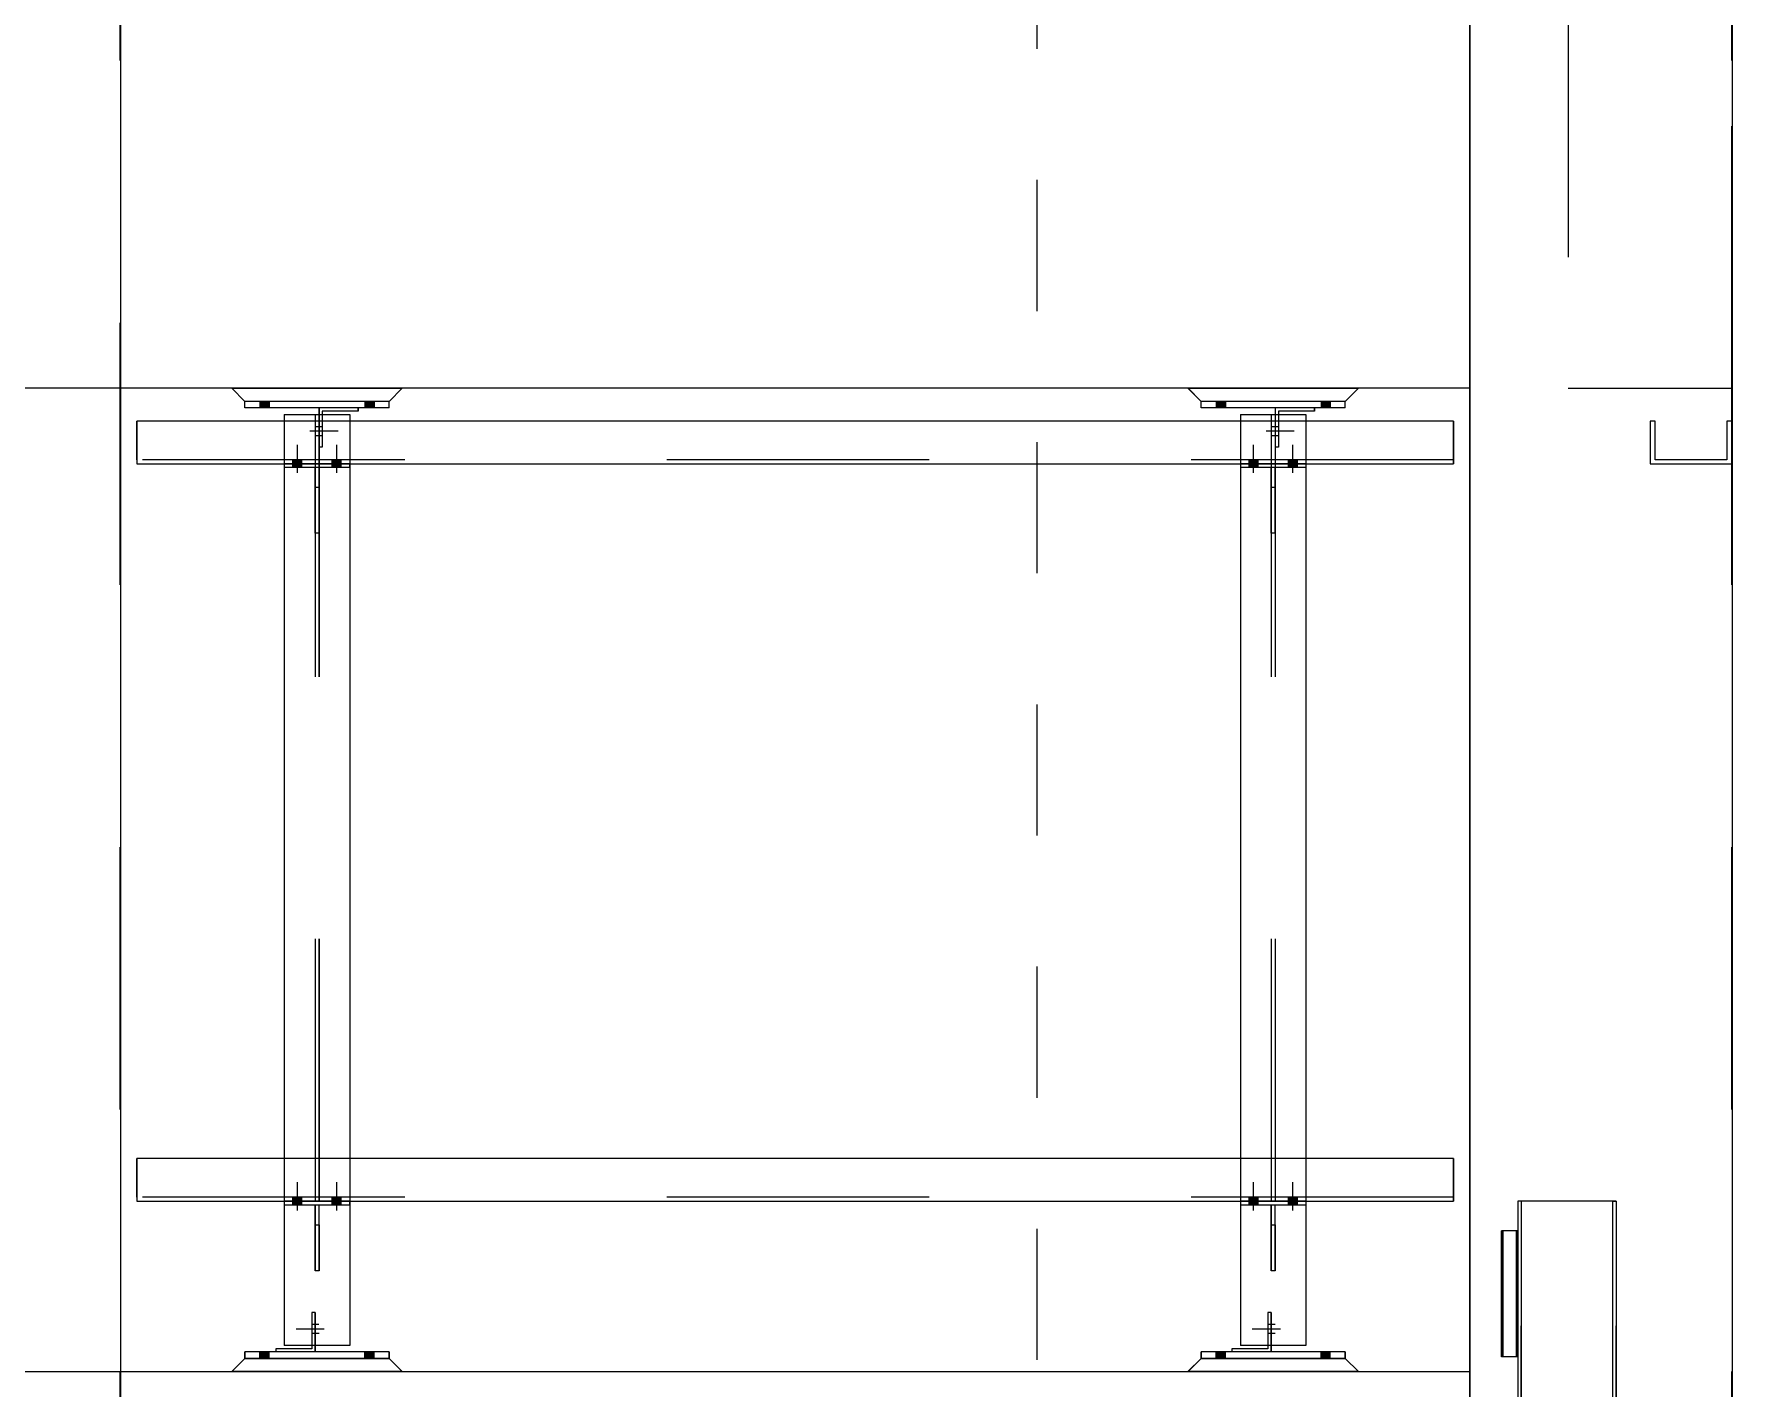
# Model space of a CAD drawing. Header units: millimetres. Extents: x 652937 to 1670132, y 1473552 to 2851037.
# Drawn here: x 663473.637 to 663476.228, y 1524531.395 to 1524533.461 of the extents above; entities that cross this region are included whole.
import ezdxf

# ---------------------------------------------------------------- set-up
doc = ezdxf.new("R2010")
doc.units = ezdxf.units.MM
for name, pattern in [('XKITLINE00', [0]), ('XKITLINE01', [4, 1, -1, 1, -1]), ('XKITLINE02', [4, 2, -2])]:
    doc.linetypes.add(name, pattern=pattern)
doc.layers.add('000 - 0_HIDE_OBJ_FRAMING_DEF_SUB', color=7, linetype='Continuous', plot=False)
for name, color, linetype, lineweight in [('Bolt', 7, 'Continuous', 0), ('Part', 7, 'Continuous', 0), ('S-GRID', 7, 'Continuous', 9)]:
    doc.layers.add(name, color=color, linetype=linetype, lineweight=lineweight)

# ---------------------------------------------------------------- blocks, each defined once
blk = doc.blocks.new('*A19182988')
at = {"layer": 'Part', "color": 7, "linetype": 'XKITLINE00', "lineweight": 0}
for p, q in [((74.613988, 38.199999), (74.613988, 37.974999)), ((74.614085, 38.199999), (74.614085, 32.828843)), ((75.364085, 38.199999), (74.614085, 38.199999)), ((74.639085, 38.199999), (74.639085, 32.925791)), ((75.338995, 35.249991), (75.338995, 38.199999)), ((75.339085, 32.92482), (75.339085, 38.199999)), ((75.364085, 38.199999), (75.364085, 32.828043)), ((74.613988, 37.012499), (74.613988, 36.637499)), ((75.338995, 35.249991), (75.339001, 34.655051)), ((75.339001, 34.655051), (75.339018, 34.06246)), ((75.339018, 34.06246), (75.339047, 33.474555)), ((74.639085, 32.925791), (75.339085, 32.92482)), ((74.614085, 32.828843), (75.364085, 32.828043))]:
    blk.add_line(p, q, dxfattribs=at)
at = {"layer": 'Part', "color": 7, "linetype": 'XKITLINE02', "lineweight": 0}
for p, q in [((74.614085, 38.199999), (74.613988, 38.199999)), ((74.613988, 38.199999), (74.614085, 38.199999)), ((74.638995, 38.199999), (74.639085, 38.199999)), ((74.638995, 35.249991), (74.638995, 38.199999)), ((75.338995, 38.199999), (75.339085, 38.199999)), ((75.339085, 38.199999), (75.363988, 38.199999)), ((75.363988, 38.199999), (75.364085, 38.199999)), ((75.363988, 35.249991), (75.363988, 38.199999)), ((74.613988, 37.974999), (74.613988, 37.012499)), ((74.613988, 36.637499), (74.613988, 35.249991)), ((74.613988, 35.249991), (74.613993, 34.653481)), ((74.639001, 34.655051), (74.638995, 35.249991)), ((75.363993, 34.653481), (75.363988, 35.249991)), ((74.613993, 34.653481), (74.614011, 34.059326)), ((74.639018, 34.06246), (74.639001, 34.655051)), ((75.364011, 34.059326), (75.363993, 34.653481)), ((74.614011, 34.059326), (74.61404, 33.46987)), ((74.639047, 33.474555), (74.639018, 34.06246)), ((75.36404, 33.46987), (75.364011, 34.059326)), ((74.61404, 33.46987), (74.61408, 32.887439)), ((74.639085, 32.925791), (74.639047, 33.474555)), ((75.339047, 33.474555), (75.339085, 32.92482)), ((75.36408, 32.887439), (75.36404, 33.46987)), ((74.61408, 32.887439), (74.614085, 32.828843)), ((75.364085, 32.828043), (75.36408, 32.887439))]:
    blk.add_line(p, q, dxfattribs=at)
blk = doc.blocks.new('*A19212991')
at = {"layer": '000 - 0_HIDE_OBJ_FRAMING_DEF_SUB', "color": 7, "linetype": 'XKITLINE02', "lineweight": 0}
for p, q in [((74.247294, 47.4), (74.247294, 44.4)), ((76.247294, 30.9), (76.247294, 47.4)), ((74.247294, 36.9), (74.247294, 30.9))]:
    blk.add_line(p, q, dxfattribs=at)
at = {"layer": '000 - 0_HIDE_OBJ_FRAMING_DEF_SUB', "color": 7, "linetype": 'XKITLINE00', "lineweight": 0}
for p, q in [((74.247682, 30.9), (74.247682, 47.4)), ((76.247681, 47.4), (76.247681, 30.9)), ((74.247294, 44.4), (74.247294, 36.9))]:
    blk.add_line(p, q, dxfattribs=at)
blk = doc.blocks.new('*A19222992')
at = {"layer": 'Part', "color": 7, "linetype": 'XKITLINE00', "lineweight": 0}
for p, q in [((39.852314, 36.9), (74.247682, 36.9)), ((74.247682, 36.9), (74.247682, 30.9))]:
    blk.add_line(p, q, dxfattribs=at)
at = {"layer": 'Part', "color": 7, "linetype": 'XKITLINE02', "lineweight": 0}
for p, q in [((74.247294, 30.9), (74.247294, 36.9)), ((74.247294, 36.9), (74.247682, 36.9))]:
    blk.add_line(p, q, dxfattribs=at)
blk = doc.blocks.new('*A19292999')
at = {"layer": 'Part', "color": 7, "linetype": 'XKITLINE02', "lineweight": 0}
blk.add_line((63.952218, 30.9), (63.952218, 47.4), dxfattribs=at)
at = {"layer": 'Part', "color": 7, "linetype": 'XKITLINE00', "lineweight": 0}
blk.add_line((63.952683, 47.4), (63.952683, 30.9), dxfattribs=at)
blk = doc.blocks.new('*A19343004')
at = {"layer": 'S-GRID', "color": 7, "linetype": 'XKITLINE01', "lineweight": 0}
blk.add_line((70.947689, 0.989257), (70.947689, 85.464475), dxfattribs=at)
blk = doc.blocks.new('*A21393209')
at = {"layer": 'Part', "color": 7, "linetype": 'XKITLINE02', "lineweight": 0}
for p, q in [((74.247748, 44.4), (74.247748, 47.4)), ((74.248136, 44.4), (74.247748, 44.4))]:
    blk.add_line(p, q, dxfattribs=at)
at = {"layer": 'Part', "color": 7, "linetype": 'XKITLINE00', "lineweight": 0}
for p, q in [((74.248136, 47.4), (74.248136, 44.4)), ((74.248136, 44.4), (-6.027551, 44.4))]:
    blk.add_line(p, q, dxfattribs=at)
blk = doc.blocks.new('*A23993469')
at = {"layer": '000 - 0_HIDE_OBJ_FRAMING_DEF_SUB', "color": 7, "linetype": 'XKITLINE02', "lineweight": 0}
for p, q in [((76.247294, 47.4), (74.997056, 47.4)), ((74.997294, 47.4), (74.997294, 44.4)), ((76.247294, 44.4), (76.247294, 47.4)), ((74.997056, 44.4), (76.247294, 44.4))]:
    blk.add_line(p, q, dxfattribs=at)
blk = doc.blocks.new('*A24003470')
at = {"layer": 'Part', "color": 7, "linetype": 'XKITLINE00', "lineweight": 0}
for p, q in [((64.078234, 38.525), (64.078244, 38.525)), ((64.078389, 38.525), (64.078244, 38.525)), ((64.078244, 38.525), (64.078244, 38.23)), ((74.12255, 38.525), (64.078379, 38.525)), ((64.078389, 38.525), (64.078389, 38.2)), ((74.12254, 38.525), (74.12255, 38.525)), ((74.12255, 38.525), (74.12255, 38.2)), ((64.078234, 38.23), (64.078234, 38.2)), ((64.078244, 38.23), (64.078389, 38.23)), ((64.078244, 38.23), (64.078379, 38.23)), ((64.078389, 38.2), (64.078234, 38.2)), ((64.078234, 38.2), (74.12255, 38.2))]:
    blk.add_line(p, q, dxfattribs=at)
at = {"layer": 'Part', "color": 7, "linetype": 'XKITLINE02', "lineweight": 0}
for p, q in [((64.078234, 38.525), (64.078234, 38.23)), ((64.078244, 38.525), (64.078234, 38.525)), ((64.078379, 38.23), (64.078379, 38.525)), ((74.122395, 38.2), (74.122395, 38.525)), ((74.122395, 38.525), (74.122405, 38.525)), ((74.122405, 38.525), (74.122405, 38.23)), ((74.12254, 38.23), (74.12254, 38.525)), ((74.12254, 38.23), (64.078379, 38.23)), ((74.122405, 38.23), (74.12254, 38.23)), ((74.12255, 38.2), (74.122395, 38.2))]:
    blk.add_line(p, q, dxfattribs=at)
blk = doc.blocks.new('*A24013471')
at = {"layer": 'Part', "color": 7, "linetype": 'XKITLINE00', "lineweight": 0}
for p, q in [((66.003263, 37.05), (64.903092, 37.05)), ((64.903092, 37.05), (64.903092, 37)), ((64.903263, 37), (64.903263, 37.05)), ((66.003263, 37.05), (66.003263, 37)), ((66.003263, 37), (64.903092, 37))]:
    blk.add_line(p, q, dxfattribs=at)
at = {"layer": 'Part', "color": 7, "linetype": 'XKITLINE02', "lineweight": 0}
blk.add_line((66.003092, 37), (66.003092, 37.05), dxfattribs=at)
blk = doc.blocks.new('*A24023472')
at = {"layer": 'Part', "color": 7, "linetype": 'XKITLINE02', "lineweight": 0}
for p, q in [((65.438224, 37.35), (65.413131, 37.35)), ((65.413131, 37.35), (65.413131, 37.1)), ((65.413224, 37.35), (65.413224, 37.1)), ((65.438131, 37.05), (65.438131, 37.35)), ((65.438224, 37.35), (65.438224, 37.1)), ((65.138131, 37.075), (65.138224, 37.075)), ((65.138224, 37.075), (65.138131, 37.075)), ((65.438224, 37.05), (65.138131, 37.05))]:
    blk.add_line(p, q, dxfattribs=at)
at = {"layer": 'Part', "color": 7, "linetype": 'XKITLINE00', "lineweight": 0}
for p, q in [((65.138131, 37.075), (65.138131, 37.05)), ((65.413224, 37.075), (65.138224, 37.075)), ((65.138224, 37.075), (65.138224, 37.05)), ((65.413131, 37.1), (65.413131, 37.075)), ((65.413224, 37.1), (65.413224, 37.075)), ((65.438224, 37.1), (65.438224, 37.05))]:
    blk.add_line(p, q, dxfattribs=at)
blk = doc.blocks.new('*A24033473')
at = {"layer": 'Part', "color": 7, "linetype": 'XKITLINE00', "lineweight": 0}
for p, q in [((64.903092, 37), (64.803061, 36.9)), ((64.803294, 36.9), (64.903263, 37)), ((64.903263, 37), (64.903092, 37)), ((64.903092, 37), (66.003263, 37)), ((66.003263, 37), (66.103294, 36.9))]:
    blk.add_line(p, q, dxfattribs=at)
at = {"layer": 'Part', "color": 7, "linetype": 'XKITLINE02', "lineweight": 0}
for p, q in [((66.003092, 37), (66.103061, 36.9)), ((66.103294, 36.9), (64.803061, 36.9)), ((66.103061, 36.9), (66.103294, 36.9))]:
    blk.add_line(p, q, dxfattribs=at)
blk = doc.blocks.new('*A24043474')
at = {"layer": 'Bolt', "color": 7, "linetype": 'XKITLINE02', "lineweight": 0}
for p, q in [((65.507778, 37.225), (65.293178, 37.225)), ((65.438147, 37.26), (65.413147, 37.26)), ((65.438208, 37.19), (65.413208, 37.19)), ((65.468167, 37.26), (65.438167, 37.26)), ((65.468188, 37.19), (65.438188, 37.19))]:
    blk.add_line(p, q, dxfattribs=at)
blk = doc.blocks.new('*A24053475')
at = {"layer": 'Bolt'}
for points in [[(65.088, 37.05), (65.088, 37), (65.018, 37), (65.018, 37.05)], [(65.888, 37.05), (65.888, 37), (65.818, 37), (65.818, 37.05)]]:
    blk.add_hatch(color=7, dxfattribs=at).paths.add_polyline_path(points, flags=17)
at = {"layer": 'Bolt', "color": 7, "linetype": 'XKITLINE00', "lineweight": 0}
for p, q in [((65.018, 37), (65.018, 37.05)), ((65.053, 37), (65.053, 37.05)), ((65.088, 37), (65.088, 37.05)), ((65.818, 37), (65.818, 37.05)), ((65.853, 37), (65.853, 37.05)), ((65.888, 37), (65.888, 37.05))]:
    blk.add_line(p, q, dxfattribs=at)
blk = doc.blocks.new('*A24063476')
at = {"layer": 'Part', "color": 7, "linetype": 'XKITLINE00', "lineweight": 0}
for p, q in [((65.203263, 38.2), (65.203263, 38.17)), ((65.203263, 38.17), (65.203449, 38.17)), ((65.703449, 38.17), (65.203263, 38.17)), ((65.203449, 38.2), (65.203449, 38.17)), ((65.703449, 38.17), (65.703449, 38.2))]:
    blk.add_line(p, q, dxfattribs=at)
at = {"layer": 'Part', "color": 7, "linetype": 'XKITLINE02', "lineweight": 0}
for p, q in [((65.703449, 38.2), (65.203263, 38.2)), ((65.703263, 38.2), (65.703449, 38.2)), ((65.703263, 38.2), (65.703263, 38.17)), ((65.703263, 38.17), (65.703449, 38.17))]:
    blk.add_line(p, q, dxfattribs=at)
blk = doc.blocks.new('*A24073477')
at = {"layer": 'Part', "color": 7, "linetype": 'XKITLINE00', "lineweight": 0}
for p, q in [((65.438263, 38.17), (65.438263, 37.67)), ((65.438449, 38.02), (65.438449, 38.17)), ((65.468449, 38.17), (65.438449, 38.17)), ((65.468449, 38.02), (65.468449, 38.17)), ((65.438309, 37.67), (65.438449, 38.02)), ((65.438449, 38.02), (65.468449, 38.02)), ((65.468449, 38.02), (65.468309, 37.67)), ((65.438263, 37.67), (65.438309, 37.67)), ((65.468309, 37.67), (65.438309, 37.67))]:
    blk.add_line(p, q, dxfattribs=at)
at = {"layer": 'Part', "color": 7, "linetype": 'XKITLINE02', "lineweight": 0}
for p, q in [((65.438449, 38.17), (65.438263, 38.17)), ((65.438449, 38.17), (65.438263, 38.17)), ((65.468263, 37.67), (65.468263, 38.17)), ((65.438309, 37.67), (65.438263, 37.67))]:
    blk.add_line(p, q, dxfattribs=at)
blk = doc.blocks.new('*A24083478')
at = {"layer": 'Bolt'}
for points in [[(65.268, 38.2), (65.268, 38.23), (65.338, 38.23), (65.338, 38.2)], [(65.568, 38.2), (65.568, 38.23), (65.638, 38.23), (65.638, 38.2)], [(65.268, 38.17), (65.268, 38.2), (65.338, 38.2), (65.338, 38.17)], [(65.568, 38.17), (65.568, 38.2), (65.638, 38.2), (65.638, 38.17)]]:
    blk.add_hatch(color=7, dxfattribs=at).paths.add_polyline_path(points, flags=17)
at = {"layer": 'Bolt', "color": 7, "linetype": 'XKITLINE00', "lineweight": 0}
for p, q in [((65.303, 38.13), (65.303, 38.345)), ((65.603, 38.13), (65.603, 38.345)), ((65.268, 38.2), (65.268, 38.23)), ((65.338, 38.2), (65.338, 38.23)), ((65.568, 38.2), (65.568, 38.23)), ((65.638, 38.2), (65.638, 38.23)), ((65.268, 38.17), (65.268, 38.2)), ((65.338, 38.17), (65.338, 38.2)), ((65.568, 38.17), (65.568, 38.2)), ((65.638, 38.17), (65.638, 38.2))]:
    blk.add_line(p, q, dxfattribs=at)
blk = doc.blocks.new('*A24173487')
at = {"layer": 'Part', "color": 7, "linetype": 'XKITLINE00', "lineweight": 0}
for p, q in [((64.078234, 44.15), (64.078244, 44.15)), ((64.078389, 44.15), (64.078244, 44.15)), ((64.078244, 44.15), (64.078244, 43.855)), ((74.12255, 44.15), (64.078379, 44.15)), ((64.078389, 44.15), (64.078389, 43.825)), ((74.12254, 44.15), (74.12255, 44.15)), ((74.12255, 44.15), (74.12255, 43.825)), ((64.078234, 43.855), (64.078234, 43.825)), ((64.078389, 43.825), (64.078234, 43.825)), ((64.078234, 43.825), (74.12255, 43.825)), ((64.078244, 43.855), (64.078389, 43.855)), ((64.078244, 43.855), (64.078379, 43.855))]:
    blk.add_line(p, q, dxfattribs=at)
at = {"layer": 'Part', "color": 7, "linetype": 'XKITLINE02', "lineweight": 0}
for p, q in [((64.078234, 44.15), (64.078234, 43.855)), ((64.078244, 44.15), (64.078234, 44.15)), ((64.078379, 43.855), (64.078379, 44.15)), ((74.122395, 43.825), (74.122395, 44.15)), ((74.122395, 44.15), (74.122405, 44.15)), ((74.122405, 44.15), (74.122405, 43.855)), ((74.12254, 43.855), (74.12254, 44.15)), ((74.12254, 43.855), (64.078379, 43.855)), ((74.12255, 43.825), (74.122395, 43.825)), ((74.122405, 43.855), (74.12254, 43.855))]:
    blk.add_line(p, q, dxfattribs=at)
blk = doc.blocks.new('*A24183488')
at = {"layer": 'Part', "color": 7, "linetype": 'XKITLINE00', "lineweight": 0}
for p, q in [((65.203112, 44.2), (65.2031, 44.2)), ((65.203255, 44.2), (65.203112, 44.2)), ((65.203112, 44.2), (65.203112, 44.15)), ((65.203255, 44.2), (65.203243, 44.2)), ((65.203255, 44.2), (65.703255, 44.2)), ((65.203255, 44.2), (65.203255, 44.15)), ((65.703255, 44.2), (65.703243, 44.2)), ((65.703255, 44.2), (65.703255, 44.15)), ((65.203112, 43.825), (65.203112, 38.525)), ((65.203255, 43.825), (65.203255, 38.525)), ((65.703255, 43.795), (65.703255, 38.525)), ((65.203112, 38.2), (65.203112, 37.1)), ((65.203255, 38.2), (65.203255, 37.1)), ((65.703255, 38.17), (65.703255, 37.1)), ((65.2031, 37.1), (65.203112, 37.1)), ((65.203112, 37.1), (65.203255, 37.1)), ((65.203243, 37.1), (65.203255, 37.1)), ((65.703255, 37.1), (65.203255, 37.1)), ((65.703255, 37.1), (65.703243, 37.1))]:
    blk.add_line(p, q, dxfattribs=at)
at = {"layer": 'Part', "color": 7, "linetype": 'XKITLINE02', "lineweight": 0}
for p, q in [((65.2031, 44.2), (65.2031, 37.1)), ((65.2031, 44.2), (65.203255, 44.2)), ((65.203243, 44.2), (65.203243, 37.1)), ((65.438112, 44.2), (65.438112, 37.1)), ((65.438243, 44.2), (65.438243, 37.1)), ((65.468112, 44.2), (65.468112, 37.1)), ((65.468243, 44.2), (65.468243, 37.1)), ((65.7031, 44.2), (65.7031, 37.1)), ((65.703112, 44.2), (65.703112, 37.1)), ((65.703243, 44.2), (65.703243, 37.1)), ((65.203112, 44.15), (65.203112, 43.825)), ((65.203255, 44.15), (65.203255, 43.825)), ((65.703255, 44.15), (65.703255, 43.795)), ((65.203112, 38.525), (65.203112, 38.2)), ((65.203255, 38.525), (65.203255, 38.2)), ((65.703255, 38.525), (65.703255, 38.17)), ((65.203255, 37.1), (65.2031, 37.1))]:
    blk.add_line(p, q, dxfattribs=at)
blk = doc.blocks.new('*A24243494')
at = {"layer": 'Part', "color": 7, "linetype": 'XKITLINE00', "lineweight": 0}
for p, q in [((65.203263, 43.825), (65.203263, 43.795)), ((65.203263, 43.795), (65.203449, 43.795)), ((65.703449, 43.795), (65.203263, 43.795)), ((65.203449, 43.825), (65.203449, 43.795)), ((65.703449, 43.795), (65.703449, 43.825))]:
    blk.add_line(p, q, dxfattribs=at)
at = {"layer": 'Part', "color": 7, "linetype": 'XKITLINE02', "lineweight": 0}
for p, q in [((65.703449, 43.825), (65.203263, 43.825)), ((65.703263, 43.825), (65.703449, 43.825)), ((65.703263, 43.825), (65.703263, 43.795)), ((65.703263, 43.795), (65.703449, 43.795))]:
    blk.add_line(p, q, dxfattribs=at)
blk = doc.blocks.new('*A24253495')
at = {"layer": 'Part', "color": 7, "linetype": 'XKITLINE00', "lineweight": 0}
for p, q in [((65.438263, 43.795), (65.438263, 43.295)), ((65.438449, 43.645), (65.438449, 43.795)), ((65.468449, 43.795), (65.438449, 43.795)), ((65.468449, 43.645), (65.468449, 43.795)), ((65.438309, 43.295), (65.438449, 43.645)), ((65.438449, 43.645), (65.468449, 43.645)), ((65.468449, 43.645), (65.468309, 43.295)), ((65.438263, 43.295), (65.438309, 43.295)), ((65.468309, 43.295), (65.438309, 43.295))]:
    blk.add_line(p, q, dxfattribs=at)
at = {"layer": 'Part', "color": 7, "linetype": 'XKITLINE02', "lineweight": 0}
for p, q in [((65.438449, 43.795), (65.438263, 43.795)), ((65.438449, 43.795), (65.438263, 43.795)), ((65.468263, 43.295), (65.468263, 43.795)), ((65.438309, 43.295), (65.438263, 43.295))]:
    blk.add_line(p, q, dxfattribs=at)
blk = doc.blocks.new('*A24263496')
at = {"layer": 'Bolt'}
for points in [[(65.268, 43.825), (65.268, 43.855), (65.338, 43.855), (65.338, 43.825)], [(65.268, 43.795), (65.268, 43.825), (65.338, 43.825), (65.338, 43.795)], [(65.568, 43.825), (65.568, 43.855), (65.638, 43.855), (65.638, 43.825)], [(65.568, 43.795), (65.568, 43.825), (65.638, 43.825), (65.638, 43.795)]]:
    blk.add_hatch(color=7, dxfattribs=at).paths.add_polyline_path(points, flags=17)
at = {"layer": 'Bolt', "color": 7, "linetype": 'XKITLINE00', "lineweight": 0}
for p, q in [((65.303, 43.755), (65.303, 43.97)), ((65.603, 43.755), (65.603, 43.97)), ((65.268, 43.825), (65.268, 43.855)), ((65.268, 43.795), (65.268, 43.825)), ((65.338, 43.825), (65.338, 43.855)), ((65.338, 43.795), (65.338, 43.825)), ((65.568, 43.825), (65.568, 43.855)), ((65.568, 43.795), (65.568, 43.825)), ((65.638, 43.825), (65.638, 43.855)), ((65.638, 43.795), (65.638, 43.825))]:
    blk.add_line(p, q, dxfattribs=at)
blk = doc.blocks.new('*A24273497')
at = {"layer": 'Part', "color": 7, "linetype": 'XKITLINE00', "lineweight": 0}
for p, q in [((64.903092, 44.25), (64.903092, 44.3)), ((66.003263, 44.3), (64.903092, 44.3)), ((66.003263, 44.25), (64.903092, 44.25)), ((64.903263, 44.25), (64.903263, 44.3)), ((66.003263, 44.25), (66.003263, 44.3))]:
    blk.add_line(p, q, dxfattribs=at)
at = {"layer": 'Part', "color": 7, "linetype": 'XKITLINE02', "lineweight": 0}
blk.add_line((66.003092, 44.25), (66.003092, 44.3), dxfattribs=at)
blk = doc.blocks.new('*A24283498')
at = {"layer": 'Part', "color": 7, "linetype": 'XKITLINE00', "lineweight": 0}
for p, q in [((65.468131, 44.25), (65.468131, 44.2)), ((65.468224, 44.25), (65.468224, 44.2)), ((65.493224, 44.225), (65.493224, 44.2)), ((65.768224, 44.225), (65.493224, 44.225)), ((65.768224, 44.225), (65.768224, 44.25))]:
    blk.add_line(p, q, dxfattribs=at)
at = {"layer": 'Part', "color": 7, "linetype": 'XKITLINE02', "lineweight": 0}
for p, q in [((65.768224, 44.25), (65.468131, 44.25)), ((65.468131, 44.2), (65.468131, 43.95)), ((65.468224, 44.2), (65.468224, 43.95)), ((65.493224, 44.225), (65.493131, 44.225)), ((65.493131, 44.225), (65.493131, 43.95)), ((65.493224, 44.225), (65.493131, 44.225)), ((65.493224, 44.2), (65.493224, 43.95)), ((65.768131, 44.25), (65.768131, 44.225)), ((65.493224, 43.95), (65.468131, 43.95))]:
    blk.add_line(p, q, dxfattribs=at)
blk = doc.blocks.new('*A24293499')
at = {"layer": 'Part', "color": 7, "linetype": 'XKITLINE00', "lineweight": 0}
for p, q in [((64.803061, 44.4), (64.903092, 44.3)), ((64.903263, 44.3), (64.803294, 44.4)), ((66.103294, 44.4), (66.003263, 44.3)), ((66.003263, 44.3), (64.903092, 44.3))]:
    blk.add_line(p, q, dxfattribs=at)
at = {"layer": 'Part', "color": 7, "linetype": 'XKITLINE02', "lineweight": 0}
for p, q in [((64.803294, 44.4), (64.803061, 44.4)), ((64.803061, 44.4), (66.103294, 44.4)), ((66.003092, 44.3), (66.103061, 44.4)), ((66.003263, 44.3), (66.003092, 44.3))]:
    blk.add_line(p, q, dxfattribs=at)
blk = doc.blocks.new('*A24303500')
at = {"layer": 'Bolt', "color": 7, "linetype": 'XKITLINE02', "lineweight": 0}
for p, q in [((65.398578, 44.075), (65.613178, 44.075)), ((65.438188, 44.11), (65.468188, 44.11)), ((65.468208, 44.11), (65.493208, 44.11)), ((65.438167, 44.04), (65.468167, 44.04)), ((65.468147, 44.04), (65.493147, 44.04))]:
    blk.add_line(p, q, dxfattribs=at)
blk = doc.blocks.new('*A24313501')
at = {"layer": 'Bolt'}
for points in [[(65.088, 44.3), (65.088, 44.25), (65.018, 44.25), (65.018, 44.3)], [(65.888, 44.3), (65.888, 44.25), (65.818, 44.25), (65.818, 44.3)]]:
    blk.add_hatch(color=7, dxfattribs=at).paths.add_polyline_path(points, flags=17)
at = {"layer": 'Bolt', "color": 7, "linetype": 'XKITLINE00', "lineweight": 0}
for p, q in [((65.018, 44.3), (65.018, 44.25)), ((65.053, 44.3), (65.053, 44.25)), ((65.088, 44.3), (65.088, 44.25)), ((65.818, 44.3), (65.818, 44.25)), ((65.853, 44.3), (65.853, 44.25)), ((65.888, 44.3), (65.888, 44.25))]:
    blk.add_line(p, q, dxfattribs=at)
blk = doc.blocks.new('*A24473517')
at = {"layer": 'Part', "color": 7, "linetype": 'XKITLINE00', "lineweight": 0}
for p, q in [((74.614085, 37.974999), (74.489073, 37.974999)), ((74.489085, 37.012499), (74.489085, 37.974999)), ((74.499076, 37.974999), (74.499085, 37.974999)), ((74.499085, 37.974999), (74.499085, 37.012499)), ((74.604085, 37.012499), (74.604085, 37.974999)), ((74.614085, 37.012499), (74.614085, 37.974999)), ((74.489073, 37.012499), (74.489085, 37.012499)), ((74.604076, 37.012499), (74.489085, 37.012499)), ((74.614085, 37.012499), (74.604076, 37.012499)), ((74.614073, 37.012499), (74.614085, 37.012499))]:
    blk.add_line(p, q, dxfattribs=at)
at = {"layer": 'Part', "color": 7, "linetype": 'XKITLINE02', "lineweight": 0}
for p, q in [((74.489073, 37.974999), (74.489073, 37.012499)), ((74.499076, 37.012499), (74.499076, 37.974999)), ((74.604076, 37.012499), (74.604076, 37.974999)), ((74.614073, 37.012499), (74.614073, 37.974999)), ((74.489085, 37.012499), (74.489073, 37.012499)), ((74.604076, 37.012499), (74.604085, 37.012499))]:
    blk.add_line(p, q, dxfattribs=at)
blk = doc.blocks.new('*A24483518')
at = {"layer": 'Part', "color": 7, "linetype": 'XKITLINE00', "lineweight": 0}
for p, q in [((72.197467, 37), (72.097436, 36.9)), ((72.097668, 36.9), (72.197637, 37)), ((72.197637, 37), (72.197467, 37)), ((72.197467, 37), (73.297637, 37)), ((73.297637, 37), (73.397668, 36.9))]:
    blk.add_line(p, q, dxfattribs=at)
at = {"layer": 'Part', "color": 7, "linetype": 'XKITLINE02', "lineweight": 0}
for p, q in [((73.297467, 37), (73.397436, 36.9)), ((73.397668, 36.9), (72.097436, 36.9)), ((73.397436, 36.9), (73.397668, 36.9))]:
    blk.add_line(p, q, dxfattribs=at)
blk = doc.blocks.new('*A24493519')
at = {"layer": 'Bolt', "color": 7, "linetype": 'XKITLINE02', "lineweight": 0}
for p, q in [((72.802152, 37.225), (72.587552, 37.225)), ((72.732522, 37.26), (72.707522, 37.26)), ((72.732582, 37.19), (72.707582, 37.19)), ((72.762541, 37.26), (72.732541, 37.26)), ((72.762563, 37.19), (72.732563, 37.19))]:
    blk.add_line(p, q, dxfattribs=at)
blk = doc.blocks.new('*A24503520')
at = {"layer": 'Part', "color": 7, "linetype": 'XKITLINE00', "lineweight": 0}
for p, q in [((73.297637, 37.05), (72.197467, 37.05)), ((72.197467, 37.05), (72.197467, 37)), ((72.197637, 37), (72.197637, 37.05)), ((73.297637, 37.05), (73.297637, 37)), ((73.297637, 37), (72.197467, 37))]:
    blk.add_line(p, q, dxfattribs=at)
at = {"layer": 'Part', "color": 7, "linetype": 'XKITLINE02', "lineweight": 0}
blk.add_line((73.297467, 37), (73.297467, 37.05), dxfattribs=at)
blk = doc.blocks.new('*A24513521')
at = {"layer": 'Part', "color": 7, "linetype": 'XKITLINE02', "lineweight": 0}
for p, q in [((72.732598, 37.35), (72.707505, 37.35)), ((72.707505, 37.35), (72.707505, 37.1)), ((72.707598, 37.35), (72.707598, 37.1)), ((72.732505, 37.05), (72.732505, 37.35)), ((72.732598, 37.35), (72.732598, 37.1)), ((72.432505, 37.075), (72.432598, 37.075)), ((72.432598, 37.075), (72.432505, 37.075)), ((72.732598, 37.05), (72.432505, 37.05))]:
    blk.add_line(p, q, dxfattribs=at)
at = {"layer": 'Part', "color": 7, "linetype": 'XKITLINE00', "lineweight": 0}
for p, q in [((72.432505, 37.075), (72.432505, 37.05)), ((72.707598, 37.075), (72.432598, 37.075)), ((72.432598, 37.075), (72.432598, 37.05)), ((72.707505, 37.1), (72.707505, 37.075)), ((72.707598, 37.1), (72.707598, 37.075)), ((72.732598, 37.1), (72.732598, 37.05))]:
    blk.add_line(p, q, dxfattribs=at)
blk = doc.blocks.new('*A24523522')
at = {"layer": 'Bolt'}
for points in [[(72.383, 37.05), (72.383, 37), (72.313, 37), (72.313, 37.05)], [(73.183, 37.05), (73.183, 37), (73.113, 37), (73.113, 37.05)]]:
    blk.add_hatch(color=7, dxfattribs=at).paths.add_polyline_path(points, flags=17)
at = {"layer": 'Bolt', "color": 7, "linetype": 'XKITLINE00', "lineweight": 0}
for p, q in [((72.313, 37), (72.313, 37.05)), ((72.348, 37), (72.348, 37.05)), ((72.383, 37), (72.383, 37.05)), ((73.113, 37), (73.113, 37.05)), ((73.148, 37), (73.148, 37.05)), ((73.183, 37), (73.183, 37.05))]:
    blk.add_line(p, q, dxfattribs=at)
blk = doc.blocks.new('*A24533523')
at = {"layer": 'Part', "color": 7, "linetype": 'XKITLINE00', "lineweight": 0}
for p, q in [((72.497637, 38.2), (72.497637, 38.17)), ((72.497637, 38.17), (72.497823, 38.17)), ((72.997823, 38.17), (72.497637, 38.17)), ((72.497823, 38.2), (72.497823, 38.17)), ((72.997823, 38.17), (72.997823, 38.2))]:
    blk.add_line(p, q, dxfattribs=at)
at = {"layer": 'Part', "color": 7, "linetype": 'XKITLINE02', "lineweight": 0}
for p, q in [((72.997823, 38.2), (72.497637, 38.2)), ((72.997637, 38.2), (72.997823, 38.2)), ((72.997637, 38.2), (72.997637, 38.17)), ((72.997637, 38.17), (72.997823, 38.17))]:
    blk.add_line(p, q, dxfattribs=at)
blk = doc.blocks.new('*A24543524')
at = {"layer": 'Part', "color": 7, "linetype": 'XKITLINE00', "lineweight": 0}
for p, q in [((72.732637, 38.17), (72.732637, 37.67)), ((72.732823, 38.02), (72.732823, 38.17)), ((72.762823, 38.17), (72.732823, 38.17)), ((72.762823, 38.02), (72.762823, 38.17)), ((72.732684, 37.67), (72.732823, 38.02)), ((72.732823, 38.02), (72.762823, 38.02)), ((72.762823, 38.02), (72.762684, 37.67)), ((72.732637, 37.67), (72.732684, 37.67)), ((72.762684, 37.67), (72.732684, 37.67))]:
    blk.add_line(p, q, dxfattribs=at)
at = {"layer": 'Part', "color": 7, "linetype": 'XKITLINE02', "lineweight": 0}
for p, q in [((72.732823, 38.17), (72.732637, 38.17)), ((72.732823, 38.17), (72.732637, 38.17)), ((72.762637, 37.67), (72.762637, 38.17)), ((72.732684, 37.67), (72.732637, 37.67))]:
    blk.add_line(p, q, dxfattribs=at)
blk = doc.blocks.new('*A24553525')
at = {"layer": 'Bolt'}
for points in [[(72.563, 38.2), (72.563, 38.23), (72.633, 38.23), (72.633, 38.2)], [(72.863, 38.2), (72.863, 38.23), (72.933, 38.23), (72.933, 38.2)], [(72.563, 38.17), (72.563, 38.2), (72.633, 38.2), (72.633, 38.17)], [(72.863, 38.17), (72.863, 38.2), (72.933, 38.2), (72.933, 38.17)]]:
    blk.add_hatch(color=7, dxfattribs=at).paths.add_polyline_path(points, flags=17)
at = {"layer": 'Bolt', "color": 7, "linetype": 'XKITLINE00', "lineweight": 0}
for p, q in [((72.598, 38.13), (72.598, 38.345)), ((72.898, 38.13), (72.898, 38.345)), ((72.563, 38.2), (72.563, 38.23)), ((72.633, 38.2), (72.633, 38.23)), ((72.863, 38.2), (72.863, 38.23)), ((72.933, 38.2), (72.933, 38.23)), ((72.563, 38.17), (72.563, 38.2)), ((72.633, 38.17), (72.633, 38.2)), ((72.863, 38.17), (72.863, 38.2)), ((72.933, 38.17), (72.933, 38.2))]:
    blk.add_line(p, q, dxfattribs=at)
blk = doc.blocks.new('*A24563526')
at = {"layer": '000 - 0_HIDE_OBJ_FRAMING_DEF_SUB', "color": 7, "linetype": 'XKITLINE02', "lineweight": 0}
for p, q in [((75.622011, 44.15), (75.622246, 44.15)), ((75.662246, 44.15), (75.622246, 44.15)), ((75.622246, 44.15), (75.622246, 43.825)), ((75.662011, 44.15), (75.662246, 44.15)), ((75.662246, 43.855), (75.662246, 44.15)), ((76.207011, 44.15), (76.207246, 44.15)), ((76.247246, 44.15), (76.207246, 44.15)), ((76.207246, 44.15), (76.207246, 43.855)), ((76.247011, 44.15), (76.247246, 44.15)), ((76.247246, 43.825), (76.247246, 44.15)), ((75.622011, 43.825), (75.622246, 43.825)), ((75.622246, 43.825), (76.247246, 43.825)), ((75.662011, 43.855), (75.662246, 43.855)), ((76.207246, 43.855), (75.662246, 43.855)), ((76.207011, 43.855), (76.207246, 43.855)), ((76.247011, 43.825), (76.247246, 43.825))]:
    blk.add_line(p, q, dxfattribs=at)
blk = doc.blocks.new('*A24573527')
at = {"layer": 'Part', "color": 7, "linetype": 'XKITLINE00', "lineweight": 0}
for p, q in [((72.497637, 43.825), (72.497637, 43.795)), ((72.497637, 43.795), (72.497823, 43.795)), ((72.997823, 43.795), (72.497637, 43.795)), ((72.497823, 43.825), (72.497823, 43.795)), ((72.997823, 43.795), (72.997823, 43.825))]:
    blk.add_line(p, q, dxfattribs=at)
at = {"layer": 'Part', "color": 7, "linetype": 'XKITLINE02', "lineweight": 0}
for p, q in [((72.997823, 43.825), (72.497637, 43.825)), ((72.997637, 43.825), (72.997823, 43.825)), ((72.997637, 43.825), (72.997637, 43.795)), ((72.997637, 43.795), (72.997823, 43.795))]:
    blk.add_line(p, q, dxfattribs=at)
blk = doc.blocks.new('*A24583528')
at = {"layer": 'Part', "color": 7, "linetype": 'XKITLINE00', "lineweight": 0}
for p, q in [((72.732637, 43.795), (72.732637, 43.295)), ((72.732823, 43.645), (72.732823, 43.795)), ((72.762823, 43.795), (72.732823, 43.795)), ((72.762823, 43.645), (72.762823, 43.795)), ((72.732684, 43.295), (72.732823, 43.645)), ((72.732823, 43.645), (72.762823, 43.645)), ((72.762823, 43.645), (72.762684, 43.295)), ((72.732637, 43.295), (72.732684, 43.295)), ((72.762684, 43.295), (72.732684, 43.295))]:
    blk.add_line(p, q, dxfattribs=at)
at = {"layer": 'Part', "color": 7, "linetype": 'XKITLINE02', "lineweight": 0}
for p, q in [((72.732823, 43.795), (72.732637, 43.795)), ((72.732823, 43.795), (72.732637, 43.795)), ((72.762637, 43.295), (72.762637, 43.795)), ((72.732684, 43.295), (72.732637, 43.295))]:
    blk.add_line(p, q, dxfattribs=at)
blk = doc.blocks.new('*A24593529')
at = {"layer": 'Bolt'}
for points in [[(72.563, 43.825), (72.563, 43.855), (72.633, 43.855), (72.633, 43.825)], [(72.563, 43.795), (72.563, 43.825), (72.633, 43.825), (72.633, 43.795)], [(72.863, 43.825), (72.863, 43.855), (72.933, 43.855), (72.933, 43.825)], [(72.863, 43.795), (72.863, 43.825), (72.933, 43.825), (72.933, 43.795)]]:
    blk.add_hatch(color=7, dxfattribs=at).paths.add_polyline_path(points, flags=17)
at = {"layer": 'Bolt', "color": 7, "linetype": 'XKITLINE00', "lineweight": 0}
for p, q in [((72.598, 43.755), (72.598, 43.97)), ((72.898, 43.755), (72.898, 43.97)), ((72.563, 43.825), (72.563, 43.855)), ((72.563, 43.795), (72.563, 43.825)), ((72.633, 43.825), (72.633, 43.855)), ((72.633, 43.795), (72.633, 43.825)), ((72.863, 43.825), (72.863, 43.855)), ((72.863, 43.795), (72.863, 43.825)), ((72.933, 43.825), (72.933, 43.855)), ((72.933, 43.795), (72.933, 43.825))]:
    blk.add_line(p, q, dxfattribs=at)
blk = doc.blocks.new('*A24603530')
at = {"layer": 'Part', "color": 7, "linetype": 'XKITLINE00', "lineweight": 0}
for p, q in [((72.497487, 44.2), (72.497474, 44.2)), ((72.497629, 44.2), (72.497487, 44.2)), ((72.497487, 44.2), (72.497487, 44.15)), ((72.497629, 44.2), (72.497617, 44.2)), ((72.497629, 44.2), (72.997629, 44.2)), ((72.497629, 44.2), (72.497629, 44.15)), ((72.997629, 44.2), (72.997617, 44.2)), ((72.997629, 44.2), (72.997629, 44.15)), ((72.497487, 43.825), (72.497487, 38.525)), ((72.497629, 43.825), (72.497629, 38.525)), ((72.997629, 43.795), (72.997629, 38.525)), ((72.497487, 38.2), (72.497487, 37.1)), ((72.497629, 38.2), (72.497629, 37.1)), ((72.997629, 38.17), (72.997629, 37.1)), ((72.497474, 37.1), (72.497487, 37.1)), ((72.497487, 37.1), (72.497629, 37.1)), ((72.497617, 37.1), (72.497629, 37.1)), ((72.997629, 37.1), (72.497629, 37.1)), ((72.997629, 37.1), (72.997617, 37.1))]:
    blk.add_line(p, q, dxfattribs=at)
at = {"layer": 'Part', "color": 7, "linetype": 'XKITLINE02', "lineweight": 0}
for p, q in [((72.497474, 44.2), (72.497474, 37.1)), ((72.497474, 44.2), (72.497629, 44.2)), ((72.497617, 44.2), (72.497617, 37.1)), ((72.732487, 44.2), (72.732487, 37.1)), ((72.732617, 44.2), (72.732617, 37.1)), ((72.762487, 44.2), (72.762487, 37.1)), ((72.762617, 44.2), (72.762617, 37.1)), ((72.997474, 44.2), (72.997474, 37.1)), ((72.997487, 44.2), (72.997487, 37.1)), ((72.997617, 44.2), (72.997617, 37.1)), ((72.497487, 44.15), (72.497487, 43.825)), ((72.497629, 44.15), (72.497629, 43.825)), ((72.997629, 44.15), (72.997629, 43.795)), ((72.497487, 38.525), (72.497487, 38.2)), ((72.497629, 38.525), (72.497629, 38.2)), ((72.997629, 38.525), (72.997629, 38.17)), ((72.497629, 37.1), (72.497474, 37.1))]:
    blk.add_line(p, q, dxfattribs=at)
blk = doc.blocks.new('*A24613531')
at = {"layer": 'Part', "color": 7, "linetype": 'XKITLINE00', "lineweight": 0}
for p, q in [((72.097436, 44.4), (72.197467, 44.3)), ((72.197637, 44.3), (72.097668, 44.4)), ((73.397668, 44.4), (73.297637, 44.3)), ((73.297637, 44.3), (72.197467, 44.3))]:
    blk.add_line(p, q, dxfattribs=at)
at = {"layer": 'Part', "color": 7, "linetype": 'XKITLINE02', "lineweight": 0}
for p, q in [((72.097668, 44.4), (72.097436, 44.4)), ((72.097436, 44.4), (73.397668, 44.4)), ((73.297467, 44.3), (73.397436, 44.4)), ((73.297637, 44.3), (73.297467, 44.3))]:
    blk.add_line(p, q, dxfattribs=at)
blk = doc.blocks.new('*A24623532')
at = {"layer": 'Bolt', "color": 7, "linetype": 'XKITLINE02', "lineweight": 0}
for p, q in [((72.692952, 44.075), (72.907552, 44.075)), ((72.732563, 44.11), (72.762563, 44.11)), ((72.762582, 44.11), (72.787582, 44.11)), ((72.732541, 44.04), (72.762541, 44.04)), ((72.762522, 44.04), (72.787522, 44.04))]:
    blk.add_line(p, q, dxfattribs=at)
blk = doc.blocks.new('*A24633533')
at = {"layer": 'Part', "color": 7, "linetype": 'XKITLINE00', "lineweight": 0}
for p, q in [((72.197467, 44.25), (72.197467, 44.3)), ((73.297637, 44.3), (72.197467, 44.3)), ((73.297637, 44.25), (72.197467, 44.25)), ((72.197637, 44.25), (72.197637, 44.3)), ((73.297637, 44.25), (73.297637, 44.3))]:
    blk.add_line(p, q, dxfattribs=at)
at = {"layer": 'Part', "color": 7, "linetype": 'XKITLINE02', "lineweight": 0}
blk.add_line((73.297467, 44.25), (73.297467, 44.3), dxfattribs=at)
blk = doc.blocks.new('*A24643534')
at = {"layer": 'Part', "color": 7, "linetype": 'XKITLINE00', "lineweight": 0}
for p, q in [((72.762505, 44.25), (72.762505, 44.2)), ((72.762598, 44.25), (72.762598, 44.2)), ((72.787598, 44.225), (72.787598, 44.2)), ((73.062598, 44.225), (72.787598, 44.225)), ((73.062598, 44.225), (73.062598, 44.25))]:
    blk.add_line(p, q, dxfattribs=at)
at = {"layer": 'Part', "color": 7, "linetype": 'XKITLINE02', "lineweight": 0}
for p, q in [((73.062598, 44.25), (72.762505, 44.25)), ((72.762505, 44.2), (72.762505, 43.95)), ((72.762598, 44.2), (72.762598, 43.95)), ((72.787598, 44.225), (72.787505, 44.225)), ((72.787505, 44.225), (72.787505, 43.95)), ((72.787598, 44.225), (72.787505, 44.225)), ((72.787598, 44.2), (72.787598, 43.95)), ((73.062505, 44.25), (73.062505, 44.225)), ((72.787598, 43.95), (72.762505, 43.95))]:
    blk.add_line(p, q, dxfattribs=at)
blk = doc.blocks.new('*A24653535')
at = {"layer": 'Bolt'}
for points in [[(72.383, 44.3), (72.383, 44.25), (72.313, 44.25), (72.313, 44.3)], [(73.183, 44.3), (73.183, 44.25), (73.113, 44.25), (73.113, 44.3)]]:
    blk.add_hatch(color=7, dxfattribs=at).paths.add_polyline_path(points, flags=17)
at = {"layer": 'Bolt', "color": 7, "linetype": 'XKITLINE00', "lineweight": 0}
for p, q in [((72.313, 44.3), (72.313, 44.25)), ((72.348, 44.3), (72.348, 44.25)), ((72.383, 44.3), (72.383, 44.25)), ((73.113, 44.3), (73.113, 44.25)), ((73.148, 44.3), (73.148, 44.25)), ((73.183, 44.3), (73.183, 44.25))]:
    blk.add_line(p, q, dxfattribs=at)

msp = doc.modelspace()

# ---------------------------------------------------------------- block references
at = {"color": 7, "lineweight": 0, "xscale": 0.2, "yscale": 0.2, "zscale": 0.2}
for name in ['*A19343004', '*A21393209', '*A19292999', '*A19212991', '*A23993469', '*A24293499', '*A24613531', '*A24273497', '*A24313501', '*A24283498', '*A24633533', '*A24653535', '*A24643534', '*A24173487', '*A24183488', '*A24303500', '*A24603530', '*A24623532', '*A24563526', '*A24263496', '*A24593529', '*A24243494', '*A24253495', '*A24573527', '*A24583528', '*A24003470', '*A24083478', '*A24553525', '*A24063476', '*A24073477', '*A24533523', '*A24543524', '*A19182988', '*A24473517', '*A24023472', '*A24043474', '*A24513521', '*A24493519', '*A24033473', '*A24013471', '*A24053475', '*A24483518', '*A24503520', '*A24523522', '*A19222992']:
    msp.add_blockref(name, (663460.9784, 1524524.0403), dxfattribs=at)

doc.saveas('drawing.dxf')
